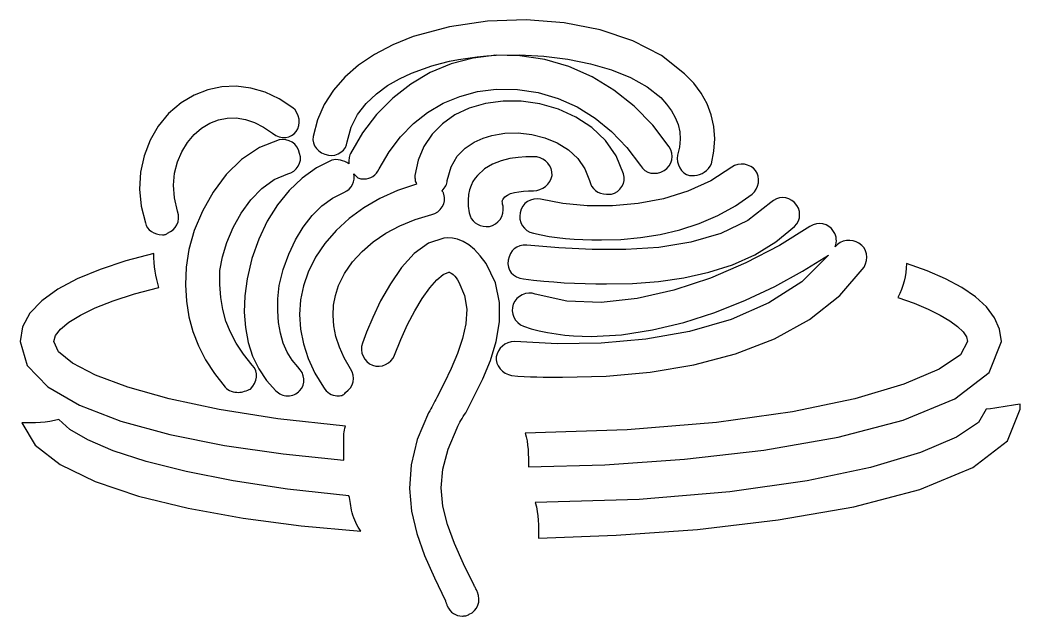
# Model space of a CAD drawing. Extents: x 0 to 16.7, y 18.3 to 28.2.
import ezdxf

# ---------------------------------------------------------------- set-up
doc = ezdxf.new("R2010")
doc.units = 0
doc.layers.get('0').update_dxf_attribs({"linetype": 'CONTINUOUS'})

msp = doc.modelspace()

# ---------------------------------------------------------------- linework, layer by layer
at = {"color": 7}
for p, q in [((7.784924, 28.19975), (7.151357, 28.107863)), ((8.427751, 28.220862), (7.784924, 28.19975)), ((9.059333, 28.172851), (8.427751, 28.220862)), ((9.659166, 28.057371), (9.059333, 28.172851)), ((7.151357, 28.107863), (6.547556, 27.943545)), ((10.206743, 27.876077), (9.659166, 28.057371)), ((6.547556, 27.943545), (6.206298, 27.806017)), ((10.68156, 27.630621), (10.206743, 27.876077)), ((5.902413, 27.647653), (5.636231, 27.468784)), ((6.206298, 27.806017), (5.902413, 27.647653)), ((7.178146, 27.488462), (6.830109, 27.343382)), ((6.857008, 27.456381), (7.001757, 27.498163)), ((7.001757, 27.498163), (7.150475, 27.533331)), ((7.150475, 27.533331), (7.3025, 27.562545)), ((7.546027, 27.585917), (7.178146, 27.488462)), ((7.3025, 27.562545), (7.457171, 27.586468)), ((7.457171, 27.586468), (7.613826, 27.605761)), ((7.930444, 27.633101), (7.546027, 27.585917)), ((7.613826, 27.605761), (7.771805, 27.621085)), ((7.771805, 27.621085), (7.930444, 27.633101)), ((7.902222, 27.633101), (8.315083, 27.639826)), ((8.323461, 27.625494), (7.902222, 27.633101)), ((8.315083, 27.639826), (8.723313, 27.618108)), ((8.737424, 27.561663), (8.323461, 27.625494)), ((8.723313, 27.618108), (9.119636, 27.568609)), ((9.13948, 27.443593), (8.737424, 27.561663)), ((9.119636, 27.568609), (9.496778, 27.49199)), ((9.496778, 27.49199), (9.847461, 27.388913)), ((11.063111, 27.322657), (10.68156, 27.630621)), ((5.636231, 27.468784), (5.408083, 27.26974)), ((6.320014, 27.241518), (6.521097, 27.334342)), ((6.830109, 27.343382), (6.505222, 27.153323)), ((6.521097, 27.334342), (6.716889, 27.407323)), ((6.716889, 27.407323), (6.857008, 27.456381)), ((9.525, 27.273268), (9.13948, 27.443593)), ((9.847461, 27.388913), (10.16441, 27.260038)), ((11.217948, 27.168096), (11.063111, 27.322657)), ((5.408083, 27.26974), (5.2183, 27.050852)), ((6.121576, 27.127526), (6.320014, 27.241518)), ((6.505222, 27.153323), (6.206794, 26.920931)), ((9.889353, 27.052671), (9.525, 27.273268)), ((10.16441, 27.260038), (10.440348, 27.106029)), ((11.34401, 27.001629), (11.217948, 27.168096)), ((3.126934, 27.059837), (2.898896, 26.971202)), ((3.362248, 27.108785), (3.126934, 27.059837)), ((3.601861, 27.118045), (3.362248, 27.108785)), ((3.842797, 27.087618), (3.601861, 27.118045)), ((4.08208, 27.017504), (3.842797, 27.087618)), ((4.316732, 26.907702), (4.08208, 27.017504)), ((5.2183, 27.050852), (5.067212, 26.812452)), ((5.764389, 26.830752), (5.933722, 26.991045)), ((5.933722, 26.991045), (6.121576, 27.127526)), ((7.324549, 26.948712), (7.61989, 27.027867)), ((7.61989, 27.027867), (7.930444, 27.068657)), ((7.930444, 27.068657), (8.285868, 27.065019)), ((8.285868, 27.065019), (8.630708, 27.013094)), ((8.630708, 27.013094), (8.962319, 26.914867)), ((10.22791, 26.783788), (9.889353, 27.052671)), ((10.440348, 27.106029), (10.668, 26.927545)), ((11.441631, 26.824578), (11.34401, 27.001629)), ((2.681111, 26.842879), (2.475067, 26.665332)), ((2.898896, 26.971202), (2.681111, 26.842879)), ((4.543778, 26.758212), (4.316732, 26.907702)), ((5.067212, 26.812452), (4.95515, 26.554869)), ((5.621514, 26.645323), (5.764389, 26.830752)), ((6.206794, 26.920931), (5.938132, 26.648851)), ((6.787444, 26.680601), (7.046405, 26.832516)), ((7.046405, 26.832516), (7.324549, 26.948712)), ((7.748764, 26.830476), (7.480653, 26.752479)), ((8.043333, 26.871101), (7.748764, 26.830476)), ((8.347053, 26.869888), (8.043333, 26.871101)), ((8.658049, 26.824358), (8.347053, 26.869888)), ((8.965076, 26.735171), (8.658049, 26.824358)), ((8.962319, 26.914867), (9.278056, 26.772323)), ((10.668, 26.927545), (10.765785, 26.820334)), ((10.765785, 26.820334), (10.847035, 26.710146)), ((11.511139, 26.638268), (11.441631, 26.824578)), ((2.475067, 26.665332), (2.302757, 26.454382)), ((4.582087, 26.721556), (4.543778, 26.758212)), ((4.612129, 26.676632), (4.582087, 26.721556)), ((4.633571, 26.625755), (4.612129, 26.676632)), ((5.513035, 26.433436), (5.621514, 26.645323)), ((5.938132, 26.648851), (5.702542, 26.339729)), ((6.54965, 26.49429), (6.787444, 26.680601)), ((7.480653, 26.752479), (7.241646, 26.639425)), ((9.256889, 26.60299), (8.965076, 26.735171)), ((9.278056, 26.772323), (9.575271, 26.587446)), ((10.536039, 26.468604), (10.22791, 26.783788)), ((10.847035, 26.710146), (10.911086, 26.596651)), ((3.019778, 26.419545), (3.159842, 26.501566)), ((3.159842, 26.501566), (3.304205, 26.557129)), ((3.304205, 26.557129), (3.451876, 26.586233)), ((3.451876, 26.586233), (3.601861, 26.588879)), ((3.601861, 26.588879), (3.75317, 26.565066)), ((3.75317, 26.565066), (3.904809, 26.514795)), ((3.904809, 26.514795), (4.055787, 26.438066)), ((4.646083, 26.57124), (4.633571, 26.625755)), ((4.642997, 26.460556), (4.649335, 26.515402)), ((4.649335, 26.515402), (4.646083, 26.57124)), ((4.95515, 26.554869), (4.882444, 26.278434)), ((6.335007, 26.274907), (6.54965, 26.49429)), ((7.034389, 26.493629), (6.861528, 26.317405)), ((7.241646, 26.639425), (7.034389, 26.493629)), ((9.522244, 26.428475), (9.256889, 26.60299)), ((9.575271, 26.587446), (9.851319, 26.362219)), ((10.911086, 26.596651), (10.957278, 26.479518)), ((10.957278, 26.479518), (10.98495, 26.358416)), ((11.552866, 26.444019), (11.511139, 26.638268)), ((2.302757, 26.454382), (2.166166, 26.216312)), ((2.787385, 26.179657), (2.897463, 26.311507)), ((2.897463, 26.311507), (3.019778, 26.419545)), ((4.055787, 26.438066), (4.205111, 26.334879)), ((4.205111, 26.334879), (4.25913, 26.29905)), ((4.522611, 26.295191), (4.564724, 26.324847)), ((4.564724, 26.324847), (4.600222, 26.363101)), ((4.600222, 26.363101), (4.626736, 26.409017)), ((4.626736, 26.409017), (4.642997, 26.460556)), ((5.446889, 26.193768), (5.513035, 26.433436)), ((5.702542, 26.339729), (5.503333, 25.996212)), ((6.861528, 26.317405), (6.725708, 26.11307)), ((7.854156, 26.29475), (7.978235, 26.320602)), ((7.978235, 26.320602), (8.071556, 26.334879)), ((8.071556, 26.334879), (8.296562, 26.340281)), ((8.296562, 26.340281), (8.522229, 26.314594)), ((8.522229, 26.314594), (8.741282, 26.25848)), ((9.749896, 26.212288), (9.522244, 26.428475)), ((9.851319, 26.362219), (10.103556, 26.098628)), ((10.809111, 26.109101), (10.536039, 26.468604)), ((10.98495, 26.358416), (10.993439, 26.233014)), ((11.567142, 26.243157), (11.552866, 26.444019)), ((2.166166, 26.216312), (2.067278, 25.957407)), ((2.693844, 26.026639), (2.787385, 26.179657)), ((4.318, 26.22199), (3.986224, 26.096313)), ((4.25913, 26.29905), (4.314472, 26.275788)), ((4.314472, 26.275788), (4.369814, 26.264433)), ((4.371909, 26.227337), (4.318, 26.22199)), ((4.369814, 26.264433), (4.423833, 26.264323)), ((4.426479, 26.222431), (4.371909, 26.227337)), ((4.423833, 26.264323), (4.475207, 26.274796)), ((4.479727, 26.207603), (4.426479, 26.222431)), ((4.475207, 26.274796), (4.522611, 26.295191)), ((4.529667, 26.183184), (4.479727, 26.207603)), ((4.574315, 26.149505), (4.529667, 26.183184)), ((4.611687, 26.106896), (4.574315, 26.149505)), ((4.882444, 26.278434), (4.87831, 26.225738)), ((4.87831, 26.225738), (4.886413, 26.174365)), ((4.886413, 26.174365), (4.905761, 26.125637)), ((5.418226, 26.09499), (5.439337, 26.142394)), ((5.439337, 26.142394), (5.446889, 26.193768)), ((6.145499, 26.023773), (6.335007, 26.274907)), ((7.413129, 26.084903), (7.560028, 26.183184)), ((7.560028, 26.183184), (7.710895, 26.251039)), ((7.710895, 26.251039), (7.854156, 26.29475)), ((8.741282, 26.25848), (8.946444, 26.172601)), ((8.946444, 26.172601), (9.13044, 26.057617)), ((9.9286, 25.955091), (9.749896, 26.212288)), ((10.993439, 26.233014), (10.982085, 26.102982)), ((11.554299, 26.037002), (11.567142, 26.243157)), ((2.621139, 25.855101), (2.693844, 26.026639)), ((3.986224, 26.096313), (3.690497, 25.899198)), ((4.639799, 26.055688), (4.611687, 26.106896)), ((4.656667, 25.996212), (4.639799, 26.055688)), ((4.670172, 25.942303), (4.656667, 25.996212)), ((4.905761, 26.125637), (4.935361, 26.080879)), ((4.935361, 26.080879), (4.974222, 26.041412)), ((4.974222, 26.041412), (5.021351, 26.008559)), ((5.021351, 26.008559), (5.075756, 25.983644)), ((5.075756, 25.983644), (5.136444, 25.96799)), ((5.244482, 25.971518), (5.296683, 25.989818)), ((5.296683, 25.989818), (5.344583, 26.017379)), ((5.344583, 26.017379), (5.385869, 26.052877)), ((5.385869, 26.052877), (5.418226, 26.09499)), ((5.503333, 25.996212), (5.494018, 25.975045)), ((5.983111, 25.742212), (6.145499, 26.023773)), ((6.725708, 26.11307), (6.629576, 25.882937)), ((7.281774, 25.94991), (7.413129, 26.084903)), ((9.13044, 26.057617), (9.285993, 25.914191)), ((10.103556, 26.098628), (10.329333, 25.798657)), ((10.835569, 26.055082), (10.809111, 26.109101)), ((10.851444, 25.99974), (10.835569, 26.055082)), ((10.856736, 25.944398), (10.851444, 25.99974)), ((10.982085, 26.102982), (10.950222, 25.96799)), ((11.514667, 25.826879), (11.554299, 26.037002)), ((2.067278, 25.957407), (2.008077, 25.683949)), ((2.573569, 25.667688), (2.621139, 25.855101)), ((3.690497, 25.899198), (3.432473, 25.646521)), ((4.631972, 25.784545), (4.656171, 25.834486)), ((4.656171, 25.834486), (4.669455, 25.887733)), ((4.669455, 25.887733), (4.670172, 25.942303)), ((5.192889, 25.883323), (4.936629, 25.755607)), ((5.136444, 25.96799), (5.190298, 25.963801)), ((5.190298, 25.963801), (5.244482, 25.971518)), ((5.225852, 25.891316), (5.192889, 25.883323)), ((5.260799, 25.894348), (5.225852, 25.891316)), ((5.297069, 25.892749), (5.260799, 25.894348)), ((5.334, 25.886851), (5.297069, 25.892749)), ((5.370931, 25.876984), (5.334, 25.886851)), ((5.407201, 25.863479), (5.370931, 25.876984)), ((5.442148, 25.846667), (5.407201, 25.863479)), ((5.475111, 25.826879), (5.442148, 25.846667)), ((5.475168, 25.848045), (5.475111, 25.826879)), ((5.475563, 25.869212), (5.475168, 25.848045)), ((5.476607, 25.890379), (5.475563, 25.869212)), ((5.478639, 25.911545), (5.476607, 25.890379)), ((5.482001, 25.932712), (5.478639, 25.911545)), ((5.487017, 25.953879), (5.482001, 25.932712)), ((5.494018, 25.975045), (5.487017, 25.953879)), ((6.629576, 25.882937), (6.575778, 25.629323)), ((7.17754, 25.771923), (7.281774, 25.94991)), ((7.86959, 25.820705), (7.736527, 25.739897)), ((8.011914, 25.876378), (7.86959, 25.820705)), ((8.156222, 25.911545), (8.011914, 25.876378)), ((8.295239, 25.930838), (8.156222, 25.911545)), ((8.421687, 25.938886), (8.295239, 25.930838)), ((8.528292, 25.940319), (8.421687, 25.938886)), ((8.607778, 25.939768), (8.528292, 25.940319)), ((8.659206, 25.925271), (8.607778, 25.939768)), ((8.706996, 25.903167), (8.659206, 25.925271)), ((8.750157, 25.873787), (8.706996, 25.903167)), ((8.787694, 25.837462), (8.750157, 25.873787)), ((8.818618, 25.794522), (8.787694, 25.837462)), ((9.285993, 25.914191), (9.405827, 25.742984)), ((10.047111, 25.657545), (9.9286, 25.955091)), ((10.809111, 25.791601), (10.835569, 25.839006)), ((10.835569, 25.839006), (10.851444, 25.890379)), ((10.851444, 25.890379), (10.856736, 25.944398)), ((10.950222, 25.96799), (10.94482, 25.914081)), ((10.94482, 25.914081), (10.94934, 25.859511)), ((10.94934, 25.859511), (10.963121, 25.806263)), ((11.490965, 25.785979), (11.514667, 25.826879)), ((11.950788, 25.813209), (11.899249, 25.796948)), ((12.005634, 25.819548), (11.950788, 25.813209)), ((12.061472, 25.816295), (12.005634, 25.819548)), ((12.115987, 25.803783), (12.061472, 25.816295)), ((2.008077, 25.683949), (1.990549, 25.402223)), ((2.555434, 25.467045), (2.573569, 25.667688)), ((3.432473, 25.646521), (3.213806, 25.354157)), ((4.234656, 25.562957), (4.459111, 25.657545)), ((4.459111, 25.657545), (4.510429, 25.674413)), ((4.510429, 25.674413), (4.557448, 25.702525)), ((4.557448, 25.702525), (4.598513, 25.739897)), ((4.598513, 25.739897), (4.631972, 25.784545)), ((4.936629, 25.755607), (4.698559, 25.586549)), ((5.566392, 25.61411), (5.559778, 25.657545)), ((5.559778, 25.657545), (5.569148, 25.648175)), ((5.569148, 25.648175), (5.576533, 25.640788)), ((5.907705, 25.639025), (5.935486, 25.668129)), ((5.935486, 25.668129), (5.960621, 25.702525)), ((5.960621, 25.702525), (5.983111, 25.742212)), ((7.112, 25.544657), (7.17754, 25.771923)), ((7.736527, 25.739897), (7.62, 25.629323)), ((8.841934, 25.745299), (8.818618, 25.794522)), ((8.856651, 25.690122), (8.841934, 25.745299)), ((8.861778, 25.629323), (8.856651, 25.690122)), ((9.405827, 25.742984), (9.482667, 25.544657)), ((10.060616, 25.603637), (10.047111, 25.657545)), ((10.329333, 25.798657), (10.364832, 25.751032)), ((10.364832, 25.751032), (10.406944, 25.71399)), ((10.406944, 25.71399), (10.454349, 25.687532)), ((10.454349, 25.687532), (10.505722, 25.671657)), ((10.505722, 25.671657), (10.559741, 25.666365)), ((10.559741, 25.666365), (10.615083, 25.671657)), ((10.615083, 25.671657), (10.670425, 25.687532)), ((10.670425, 25.687532), (10.724444, 25.71399)), ((10.724444, 25.71399), (10.772069, 25.749488)), ((10.772069, 25.749488), (10.809111, 25.791601)), ((10.963121, 25.806263), (10.9855, 25.756323)), ((10.9855, 25.756323), (11.015817, 25.711675)), ((11.015817, 25.711675), (11.05341, 25.674302)), ((11.05341, 25.674302), (11.097617, 25.64619)), ((11.097617, 25.64619), (11.147778, 25.629323)), ((11.274667, 25.633182), (11.316229, 25.644316)), ((11.316229, 25.644316), (11.356468, 25.662066)), ((11.356468, 25.662066), (11.394722, 25.685768)), ((11.394722, 25.685768), (11.430331, 25.714762)), ((11.430331, 25.714762), (11.462632, 25.748386)), ((11.462632, 25.748386), (11.490965, 25.785979)), ((11.853333, 25.770434), (11.504469, 25.543664)), ((11.899249, 25.796948), (11.853333, 25.770434)), ((12.166865, 25.782341), (12.115987, 25.803783)), ((12.211789, 25.752299), (12.166865, 25.782341)), ((12.248444, 25.71399), (12.211789, 25.752299)), ((12.274958, 25.668074), (12.248444, 25.71399)), ((12.291219, 25.616535), (12.274958, 25.668074)), ((4.028722, 25.414129), (4.234656, 25.562957)), ((4.698559, 25.586549), (4.480994, 25.379788)), ((5.513476, 25.440367), (5.538611, 25.481157)), ((5.538611, 25.481157), (5.555809, 25.524592)), ((5.555809, 25.524592), (5.565069, 25.569351)), ((5.565069, 25.569351), (5.566392, 25.61411)), ((5.576533, 25.640788), (5.582595, 25.634725)), ((5.582595, 25.634725), (5.588, 25.629323)), ((5.588, 25.629323), (5.593402, 25.623921)), ((5.593402, 25.623921), (5.599464, 25.617858)), ((5.599464, 25.617858), (5.60685, 25.610472)), ((5.60685, 25.610472), (5.616222, 25.601101)), ((5.616222, 25.601101), (5.628019, 25.591785)), ((5.628019, 25.591785), (5.6418, 25.584785)), ((5.6418, 25.584785), (5.656905, 25.579769)), ((5.656905, 25.579769), (5.672667, 25.576407)), ((5.672667, 25.576407), (5.688432, 25.574366)), ((5.688432, 25.574366), (5.703536, 25.573319)), ((5.703536, 25.573319), (5.717317, 25.572932)), ((5.717317, 25.572932), (5.729111, 25.572879)), ((5.729111, 25.572879), (5.770121, 25.575525)), ((5.770121, 25.575525), (5.808486, 25.583462)), ((5.808486, 25.583462), (5.844205, 25.596691)), ((5.844205, 25.596691), (5.877278, 25.615212)), ((5.877278, 25.615212), (5.907705, 25.639025)), ((6.604, 25.488212), (6.286776, 25.380009)), ((6.575778, 25.629323), (6.575833, 25.609369)), ((6.575833, 25.609369), (6.576228, 25.5914)), ((6.576228, 25.5914), (6.577272, 25.574753)), ((6.577272, 25.574753), (6.579304, 25.558768)), ((6.579304, 25.558768), (6.582665, 25.542782)), ((6.582665, 25.542782), (6.587681, 25.526136)), ((6.587681, 25.526136), (6.59468, 25.508166)), ((6.59468, 25.508166), (6.604, 25.488212)), ((7.090833, 25.45999), (7.100094, 25.481157)), ((7.100094, 25.481157), (7.106708, 25.502323)), ((7.106708, 25.502323), (7.110677, 25.52349)), ((7.110677, 25.52349), (7.112, 25.544657)), ((7.542389, 25.528341), (7.510859, 25.465116)), ((7.57921, 25.582966), (7.542389, 25.528341)), ((7.62, 25.629323), (7.57921, 25.582966)), ((8.748889, 25.449407), (8.788356, 25.486944)), ((8.788356, 25.486944), (8.821208, 25.530104)), ((8.821208, 25.530104), (8.846123, 25.577895)), ((8.846123, 25.577895), (8.861778, 25.629323)), ((9.482667, 25.544657), (9.497108, 25.494441)), ((9.497108, 25.494441), (9.518825, 25.449848)), ((10.022417, 25.445879), (10.046615, 25.495819)), ((10.046615, 25.495819), (10.059899, 25.549066)), ((10.059899, 25.549066), (10.060616, 25.603637)), ((11.504469, 25.543664), (11.120879, 25.36915)), ((11.147778, 25.629323), (11.158361, 25.629323)), ((11.158361, 25.629323), (11.168944, 25.629323)), ((11.168944, 25.629323), (11.179528, 25.629323)), ((11.179528, 25.629323), (11.190111, 25.629323)), ((11.190111, 25.629323), (11.200694, 25.629323)), ((11.200694, 25.629323), (11.211278, 25.629323)), ((11.211278, 25.629323), (11.221861, 25.629323)), ((11.221861, 25.629323), (11.232444, 25.629323)), ((11.232444, 25.629323), (11.274667, 25.633182)), ((12.281793, 25.451336), (12.294306, 25.505851)), ((12.297558, 25.561689), (12.291219, 25.616535)), ((12.294306, 25.505851), (12.297558, 25.561689)), ((1.990549, 25.402223), (2.016676, 25.118512)), ((2.571033, 25.25582), (2.555434, 25.467045)), ((3.213806, 25.354157), (3.036149, 25.037979)), ((3.843955, 25.222967), (4.028722, 25.414129)), ((4.480994, 25.379788), (4.28625, 25.138962)), ((5.204299, 25.25378), (5.390444, 25.347101)), ((5.390444, 25.347101), (5.439392, 25.372016)), ((5.439392, 25.372016), (5.480403, 25.403545)), ((5.480403, 25.403545), (5.513476, 25.440367)), ((6.286776, 25.380009), (5.992372, 25.247)), ((7.027333, 25.375323), (7.047177, 25.39649)), ((7.028541, 25.374056), (7.027333, 25.375323)), ((7.031739, 25.370472), (7.028541, 25.374056)), ((7.03626, 25.364904), (7.031739, 25.370472)), ((7.041442, 25.357682), (7.03626, 25.364904)), ((7.046623, 25.349139), (7.041442, 25.357682)), ((7.051144, 25.339602), (7.046623, 25.349139)), ((7.047177, 25.39649), (7.064375, 25.417657)), ((7.054342, 25.329406), (7.051144, 25.339602)), ((7.055556, 25.318879), (7.054342, 25.329406)), ((7.069049, 25.26497), (7.055556, 25.318879)), ((7.064375, 25.417657), (7.078927, 25.438823)), ((7.078927, 25.438823), (7.090833, 25.45999)), ((7.468966, 25.311547), (7.46125, 25.220542)), ((7.485944, 25.392962), (7.468966, 25.311547)), ((7.510859, 25.465116), (7.485944, 25.392962)), ((8.114771, 25.303886), (8.169341, 25.32847)), ((8.169341, 25.32847), (8.233833, 25.347101)), ((8.233833, 25.347101), (8.306263, 25.360442)), ((8.306263, 25.360442), (8.384646, 25.369151)), ((8.384646, 25.369151), (8.466997, 25.373892)), ((8.466997, 25.373892), (8.551333, 25.375323)), ((8.551333, 25.375323), (8.60403, 25.380448)), ((8.60403, 25.380448), (8.655403, 25.395166)), ((8.655403, 25.395166), (8.70413, 25.418483)), ((8.70413, 25.418483), (8.748889, 25.449407)), ((9.518825, 25.449848), (9.547158, 25.411207)), ((9.547158, 25.411207), (9.581444, 25.378851)), ((9.581444, 25.378851), (9.621022, 25.35311)), ((9.621022, 25.35311), (9.665229, 25.334314)), ((9.665229, 25.334314), (9.713405, 25.322793)), ((9.713405, 25.322793), (9.764889, 25.318879)), ((9.764889, 25.318879), (9.775472, 25.318879)), ((9.775472, 25.318879), (9.786056, 25.318879)), ((9.786056, 25.318879), (9.796639, 25.318879)), ((9.796639, 25.318879), (9.807222, 25.318879)), ((9.807222, 25.318879), (9.817806, 25.318879)), ((9.817806, 25.318879), (9.828389, 25.318879)), ((9.828389, 25.318879), (9.838972, 25.318879)), ((9.838972, 25.318879), (9.849556, 25.318879)), ((9.849556, 25.318879), (9.900874, 25.335747)), ((9.900874, 25.335747), (9.947893, 25.363859)), ((9.947893, 25.363859), (9.988958, 25.401232)), ((9.988958, 25.401232), (10.022417, 25.445879)), ((11.120879, 25.36915), (10.712814, 25.243583)), ((11.916227, 25.124079), (12.192, 25.318879)), ((12.192, 25.318879), (12.230309, 25.355535)), ((12.230309, 25.355535), (12.260351, 25.400459)), ((12.260351, 25.400459), (12.281793, 25.451336)), ((2.624667, 25.036657), (2.571033, 25.25582)), ((3.683, 25.001379), (3.843955, 25.222967)), ((5.028406, 25.12441), (5.204299, 25.25378)), ((5.992372, 25.247), (5.722441, 25.090841)), ((7.030861, 25.107212), (7.055059, 25.157152)), ((7.055059, 25.157152), (7.068343, 25.2104)), ((7.068343, 25.2104), (7.069049, 25.26497)), ((7.46125, 25.220542), (7.464117, 25.119614)), ((8.030918, 25.194249), (8.032725, 25.209518)), ((8.031426, 25.17468), (8.030918, 25.194249)), ((8.035231, 25.150482), (8.031426, 25.17468)), ((8.032725, 25.209518), (8.035866, 25.220818)), ((8.043333, 25.121323), (8.035231, 25.150482)), ((8.035866, 25.220818), (8.039337, 25.22848)), ((8.039337, 25.22848), (8.042159, 25.232835)), ((8.042159, 25.232835), (8.043333, 25.234212)), ((8.043333, 25.234212), (8.072107, 25.272687)), ((8.072107, 25.272687), (8.114771, 25.303886)), ((8.407907, 25.161727), (8.370535, 25.119118)), ((8.452556, 25.195407), (8.407907, 25.161727)), ((8.502496, 25.219827), (8.452556, 25.195407)), ((8.555743, 25.234655), (8.502496, 25.219827)), ((8.610313, 25.23956), (8.555743, 25.234655)), ((8.664222, 25.234212), (8.610313, 25.23956)), ((9.040868, 25.164649), (8.664222, 25.234212)), ((9.444302, 25.127497), (9.040868, 25.164649)), ((10.290528, 25.163657), (9.864273, 25.126064)), ((10.712814, 25.243583), (10.290528, 25.163657)), ((12.502444, 25.177768), (12.117145, 24.882371)), ((12.547203, 25.214809), (12.502444, 25.177768)), ((12.595931, 25.241268), (12.547203, 25.214809)), ((12.647304, 25.257143), (12.595931, 25.241268)), ((12.7, 25.262434), (12.647304, 25.257143)), ((12.752696, 25.257143), (12.7, 25.262434)), ((12.804069, 25.241268), (12.752696, 25.257143)), ((12.852797, 25.214809), (12.804069, 25.241268)), ((12.897556, 25.177768), (12.852797, 25.214809)), ((12.934597, 25.133009), (12.897556, 25.177768)), ((2.016676, 25.118512), (2.088444, 24.839101)), ((2.639384, 24.97459), (2.624667, 25.036657)), ((3.036149, 25.037979), (2.901156, 24.713865)), ((3.548504, 24.761269), (3.683, 25.001379)), ((4.28625, 25.138962), (4.116641, 24.867709)), ((4.865081, 24.962628), (5.028406, 25.12441)), ((5.722441, 25.090841), (5.478639, 24.913184)), ((6.581786, 24.895711), (6.858, 24.980212)), ((6.858, 24.980212), (6.909318, 24.997081)), ((6.909318, 24.997081), (6.956337, 25.025193)), ((6.956337, 25.025193), (6.997402, 25.062565)), ((6.997402, 25.062565), (7.030861, 25.107212)), ((7.464117, 25.119614), (7.478889, 25.008434)), ((7.478889, 25.008434), (7.49333, 24.958219)), ((8.021505, 24.947194), (8.039806, 25.000938)), ((8.039806, 25.000938), (8.047523, 25.059311)), ((8.047523, 25.059311), (8.043333, 25.121323)), ((8.325556, 25.008434), (8.32021, 24.954525)), ((8.342423, 25.06791), (8.325556, 25.008434)), ((8.370535, 25.119118), (8.342423, 25.06791)), ((9.864273, 25.126064), (9.444302, 25.127497)), ((11.620941, 24.961691), (11.916227, 25.124079)), ((12.961056, 25.084282), (12.934597, 25.133009)), ((12.976931, 25.032908), (12.961056, 25.084282)), ((12.982222, 24.980212), (12.976931, 25.032908)), ((12.976931, 24.927516), (12.982222, 24.980212)), ((2.088444, 24.839101), (2.102886, 24.798201)), ((2.585806, 24.76601), (2.614083, 24.810879)), ((2.614083, 24.810879), (2.6331, 24.861039)), ((2.6331, 24.861039), (2.641865, 24.91583)), ((2.641865, 24.91583), (2.639384, 24.97459)), ((4.116641, 24.867709), (3.974482, 24.569667)), ((4.716639, 24.772073), (4.865081, 24.962628)), ((5.478639, 24.913184), (5.262618, 24.715684)), ((6.325746, 24.791035), (6.581786, 24.895711)), ((7.49333, 24.958219), (7.515047, 24.913625)), ((7.515047, 24.913625), (7.54338, 24.874985)), ((7.54338, 24.874985), (7.577665, 24.842629)), ((7.577665, 24.842629), (7.617242, 24.816887)), ((7.617242, 24.816887), (7.66145, 24.798091)), ((7.868923, 24.798365), (7.916333, 24.823667)), ((7.916333, 24.823667), (7.958446, 24.857567)), ((7.958446, 24.857567), (7.993944, 24.899073)), ((7.993944, 24.899073), (8.021505, 24.947194)), ((8.32021, 24.954525), (8.325115, 24.899955)), ((8.325115, 24.899955), (8.339943, 24.846708)), ((8.339943, 24.846708), (8.364361, 24.796768)), ((10.989028, 24.726212), (11.310441, 24.82973)), ((11.310441, 24.82973), (11.620941, 24.961691)), ((12.117145, 24.882371), (11.669007, 24.666681)), ((12.897556, 24.782657), (12.934597, 24.827415)), ((12.934597, 24.827415), (12.961056, 24.876143)), ((12.961056, 24.876143), (12.976931, 24.927516)), ((13.260917, 24.82499), (13.205575, 24.809115)), ((13.316259, 24.830282), (13.260917, 24.82499)), ((13.370278, 24.82499), (13.316259, 24.830282)), ((13.421651, 24.809115), (13.370278, 24.82499)), ((2.102886, 24.798201), (2.124604, 24.760608)), ((2.124604, 24.760608), (2.152937, 24.726984)), ((2.152937, 24.726984), (2.187222, 24.69799)), ((2.187222, 24.69799), (2.226799, 24.674289)), ((2.226799, 24.674289), (2.271007, 24.65654)), ((2.271007, 24.65654), (2.319183, 24.645406)), ((2.319183, 24.645406), (2.370667, 24.641545)), ((2.402417, 24.64304), (2.413, 24.645072)), ((2.413, 24.645072), (2.423583, 24.648433)), ((2.423583, 24.648433), (2.434167, 24.653448)), ((2.434167, 24.653448), (2.44475, 24.660447)), ((2.44475, 24.660447), (2.455333, 24.669768)), ((2.455333, 24.669768), (2.505439, 24.694793)), ((2.505439, 24.694793), (2.54926, 24.727094)), ((2.54926, 24.727094), (2.585806, 24.76601)), ((2.901156, 24.713865), (2.810481, 24.397688)), ((3.443111, 24.514545), (3.548504, 24.761269)), ((4.585395, 24.556383), (4.716639, 24.772073)), ((5.262618, 24.715684), (5.076031, 24.499993)), ((5.880806, 24.525129), (6.091535, 24.667177)), ((6.091535, 24.667177), (6.325746, 24.791035)), ((7.66145, 24.798091), (7.709626, 24.786571)), ((7.709626, 24.786571), (7.761111, 24.782657)), ((7.761111, 24.782657), (7.770481, 24.782657)), ((7.770481, 24.782657), (7.777867, 24.782657)), ((7.777867, 24.782657), (7.783929, 24.782657)), ((7.783929, 24.782657), (7.789331, 24.782657)), ((7.789331, 24.782657), (7.794732, 24.782657)), ((7.794732, 24.782657), (7.800794, 24.782657)), ((7.800794, 24.782657), (7.80818, 24.782657)), ((7.80818, 24.782657), (7.81755, 24.782657)), ((7.81755, 24.782657), (7.868923, 24.798365)), ((8.364361, 24.796768), (8.39804, 24.752119)), ((8.39804, 24.752119), (8.440649, 24.714747)), ((8.440649, 24.714747), (8.491857, 24.686635)), ((8.491857, 24.686635), (8.551333, 24.669768)), ((8.551333, 24.669768), (8.679711, 24.640608)), ((10.330656, 24.596566), (10.660999, 24.649152)), ((10.660999, 24.649152), (10.989028, 24.726212)), ((11.669007, 24.666681), (11.171921, 24.520443)), ((12.583528, 24.522648), (12.897556, 24.782657)), ((13.151556, 24.782657), (12.644878, 24.46444)), ((13.205575, 24.809115), (13.151556, 24.782657)), ((13.469056, 24.782657), (13.421651, 24.809115)), ((13.511168, 24.745615), (13.469056, 24.782657)), ((13.546667, 24.69799), (13.511168, 24.745615)), ((13.565243, 24.66624), (13.546667, 24.69799)), ((13.578858, 24.63449), (13.565243, 24.66624)), ((2.370667, 24.641545), (2.38125, 24.6416)), ((2.38125, 24.6416), (2.391833, 24.641996)), ((2.391833, 24.641996), (2.402417, 24.64304)), ((3.369469, 24.273113), (3.443111, 24.514545)), ((3.974482, 24.569667), (3.86209, 24.248474)), ((4.473663, 24.319195), (4.585395, 24.556383)), ((5.076031, 24.499993), (4.920533, 24.267766)), ((5.695211, 24.365883), (5.880806, 24.525129)), ((6.800563, 24.501812), (6.566076, 24.331542)), ((7.055556, 24.585101), (6.800563, 24.501812)), ((7.124071, 24.59122), (7.055556, 24.585101)), ((7.201517, 24.586424), (7.124071, 24.59122)), ((7.286239, 24.567738), (7.201517, 24.586424)), ((7.376583, 24.532184), (7.286239, 24.567738)), ((7.470896, 24.476787), (7.376583, 24.532184)), ((8.679711, 24.640608), (8.811066, 24.616411)), ((8.811066, 24.616411), (8.945728, 24.596844)), ((8.945728, 24.596844), (9.084028, 24.581576)), ((9.084028, 24.581576), (9.226297, 24.570276)), ((9.226297, 24.570276), (9.372864, 24.562614)), ((9.372864, 24.562614), (9.524063, 24.558259)), ((9.524063, 24.558259), (9.680222, 24.556879)), ((9.680222, 24.556879), (10.002297, 24.56647)), ((10.002297, 24.56647), (10.330656, 24.596566)), ((11.171921, 24.520443), (10.639778, 24.433407)), ((12.23742, 24.311257), (12.583528, 24.522648)), ((13.611545, 24.482297), (13.574889, 24.44399)), ((13.587842, 24.60274), (13.578858, 24.63449)), ((13.584095, 24.47574), (13.590324, 24.50749)), ((13.592528, 24.57099), (13.587842, 24.60274)), ((13.590324, 24.50749), (13.593245, 24.53924)), ((13.593245, 24.53924), (13.592528, 24.57099)), ((13.656469, 24.512338), (13.611545, 24.482297)), ((13.707346, 24.533782), (13.656469, 24.512338)), ((13.761861, 24.546295), (13.707346, 24.533782)), ((13.817699, 24.549547), (13.761861, 24.546295)), ((13.872545, 24.543208), (13.817699, 24.549547)), ((13.924084, 24.526946), (13.872545, 24.543208)), ((13.97, 24.500434), (13.924084, 24.526946)), ((14.017625, 24.464936), (13.97, 24.500434)), ((2.229556, 24.331101), (1.761023, 24.206692)), ((2.230878, 24.257073), (2.229556, 24.331101)), ((2.810481, 24.397688), (2.765778, 24.105323)), ((4.38376, 24.064148), (4.473663, 24.319195)), ((5.536406, 24.190431), (5.695211, 24.365883)), ((6.566076, 24.331542), (6.354079, 24.098433)), ((7.567524, 24.39857), (7.470896, 24.476787)), ((7.664814, 24.294555), (7.567524, 24.39857)), ((8.164601, 24.329337), (8.142497, 24.277743)), ((8.19398, 24.372993), (8.164601, 24.329337)), ((8.230306, 24.408712), (8.19398, 24.372993)), ((8.273245, 24.436494), (8.230306, 24.408712)), ((8.322469, 24.456337), (8.273245, 24.436494)), ((8.377645, 24.468244), (8.322469, 24.456337)), ((8.438444, 24.472212), (8.377645, 24.468244)), ((8.97191, 24.424959), (8.438444, 24.472212)), ((9.525882, 24.39591), (8.97191, 24.424959)), ((10.086468, 24.395318), (9.525882, 24.39591)), ((10.639778, 24.433407), (10.086468, 24.395318)), ((11.864192, 24.144183), (12.23742, 24.311257)), ((12.644878, 24.46444), (12.087931, 24.173674)), ((13.574889, 24.44399), (13.584095, 24.47574)), ((14.054667, 24.422823), (14.017625, 24.464936)), ((14.081125, 24.375419), (14.054667, 24.422823)), ((14.097, 24.324045), (14.081125, 24.375419)), ((14.102292, 24.270026), (14.097, 24.324045)), ((1.761023, 24.206692), (1.3335, 24.066077)), ((2.234847, 24.183375), (2.230878, 24.257073)), ((2.241462, 24.110339), (2.234847, 24.183375)), ((3.330222, 24.048879), (3.369469, 24.273113)), ((3.86209, 24.248474), (3.781778, 23.907768)), ((4.920533, 24.267766), (4.797778, 24.020657)), ((5.406044, 23.999766), (5.536406, 24.190431)), ((7.761111, 24.161768), (7.664814, 24.294555)), ((7.915562, 23.840905), (7.761111, 24.161768)), ((8.128, 24.218212), (8.123865, 24.157413)), ((8.123865, 24.157413), (8.131968, 24.102237)), ((8.142497, 24.277743), (8.128, 24.218212)), ((11.468806, 24.017128), (11.864192, 24.144183)), ((12.087931, 24.173674), (11.496587, 23.921934)), ((13.462, 24.302879), (13.020035, 23.861355)), ((13.030619, 24.033996), (13.462, 24.302879)), ((14.054667, 24.105323), (14.081125, 24.159342)), ((14.081125, 24.159342), (14.097, 24.214684)), ((14.097, 24.214684), (14.102292, 24.270026)), ((14.760222, 24.161768), (14.757626, 24.087739)), ((15.103629, 24.040004), (14.760222, 24.161768)), ((1.3335, 24.066077), (0.953602, 23.908925)), ((2.250722, 24.038295), (2.241462, 24.110339)), ((2.262628, 23.967574), (2.250722, 24.038295)), ((2.765778, 24.105323), (2.756628, 23.809706)), ((3.327797, 23.815439), (3.330222, 24.048879)), ((4.318, 23.794879), (4.38376, 24.064148)), ((4.797778, 24.020657), (4.718403, 23.793501)), ((5.305778, 23.794879), (5.406044, 23.999766)), ((6.354079, 24.098433), (6.166556, 23.826629)), ((6.93958, 23.891893), (7.047012, 23.982071)), ((7.047012, 23.982071), (7.140222, 24.020657)), ((7.140222, 24.020657), (7.153286, 24.018004)), ((7.153286, 24.018004), (7.170649, 24.010068)), ((7.170649, 24.010068), (7.191319, 23.99684)), ((7.191319, 23.99684), (7.214303, 23.978318)), ((7.214303, 23.978318), (7.238611, 23.954506)), ((8.131968, 24.102237), (8.151314, 24.053013)), ((8.151314, 24.053013), (8.180915, 24.010073)), ((8.180915, 24.010073), (8.219775, 23.973748)), ((11.056221, 23.925792), (11.468806, 24.017128)), ((12.566826, 23.78165), (13.030619, 24.033996)), ((13.65013, 23.628302), (14.054667, 24.105323)), ((14.750074, 24.014042), (14.737893, 23.941006)), ((14.757626, 24.087739), (14.750074, 24.014042)), ((15.411979, 23.907327), (15.103629, 24.040004)), ((0.953602, 23.908925), (0.627944, 23.734907)), ((2.277181, 23.898507), (2.262628, 23.967574)), ((2.294378, 23.831424), (2.277181, 23.898507)), ((2.314222, 23.766657), (2.294378, 23.831424)), ((3.342569, 23.599528), (3.327797, 23.815439)), ((3.781778, 23.907768), (3.743358, 23.626317)), ((6.166556, 23.826629), (6.00549, 23.540273)), ((6.822226, 23.756735), (6.93958, 23.891893)), ((7.238611, 23.954506), (7.263249, 23.925402)), ((7.263249, 23.925402), (7.287226, 23.891006)), ((7.287226, 23.891006), (7.309556, 23.851323)), ((7.309556, 23.851323), (7.403758, 23.63227)), ((7.986007, 23.515743), (7.915562, 23.840905)), ((8.219775, 23.973748), (8.266904, 23.944368)), ((8.266904, 23.944368), (8.321309, 23.922265)), ((8.321309, 23.922265), (8.382, 23.907768)), ((8.382, 23.907768), (8.551388, 23.887925)), ((8.551388, 23.887925), (8.721107, 23.870726)), ((8.721107, 23.870726), (8.891488, 23.856175)), ((8.891488, 23.856175), (9.062861, 23.844268)), ((9.062861, 23.844268), (9.235557, 23.835008)), ((9.235557, 23.835008), (9.409906, 23.828393)), ((9.409906, 23.828393), (9.58624, 23.824425)), ((9.58624, 23.824425), (9.764889, 23.823101)), ((9.764889, 23.823101), (10.199302, 23.833078)), ((10.199302, 23.833078), (10.631399, 23.865875)), ((10.631399, 23.865875), (11.056221, 23.925792)), ((11.496587, 23.921934), (10.886722, 23.720795)), ((13.020035, 23.861355), (12.471576, 23.506483)), ((14.721411, 23.868962), (14.700961, 23.798241)), ((14.737893, 23.941006), (14.721411, 23.868962)), ((15.681965, 23.763404), (15.411979, 23.907327)), ((0.627944, 23.734907), (0.363141, 23.54369)), ((1.552663, 23.542202), (1.906819, 23.65724)), ((1.906819, 23.65724), (2.314222, 23.766657)), ((2.756628, 23.809706), (2.771951, 23.534264)), ((4.295455, 23.578086), (4.318, 23.794879)), ((4.718403, 23.793501), (4.670778, 23.558077)), ((5.252916, 23.633593), (5.305778, 23.794879)), ((6.69925, 23.583212), (6.822226, 23.756735)), ((8.416341, 23.662206), (8.364361, 23.64319)), ((8.470636, 23.670969), (8.416341, 23.662206)), ((8.525592, 23.668486), (8.470636, 23.670969)), ((8.579556, 23.653768), (8.525592, 23.668486)), ((9.104754, 23.536745), (8.579556, 23.653768)), ((10.886722, 23.720795), (10.274212, 23.581834)), ((12.077898, 23.551793), (12.566826, 23.78165)), ((14.649478, 23.662091), (14.619111, 23.597323)), ((14.676874, 23.729174), (14.649478, 23.662091)), ((14.700961, 23.798241), (14.676874, 23.729174)), ((15.910278, 23.607907), (15.681965, 23.763404)), ((0.363141, 23.54369), (0.165806, 23.334945)), ((1.252085, 23.423856), (1.552663, 23.542202)), ((2.771951, 23.534264), (2.812411, 23.275358)), ((3.375863, 23.397508), (3.342569, 23.599528)), ((3.743358, 23.626317), (3.733712, 23.354788)), ((4.291101, 23.372868), (4.295455, 23.578086)), ((4.670778, 23.558077), (4.654903, 23.316699)), ((5.221552, 23.467677), (5.252916, 23.633593)), ((6.00549, 23.540273), (5.872868, 23.263507)), ((6.574951, 23.377939), (6.69925, 23.583212)), ((7.403758, 23.63227), (7.438761, 23.40065)), ((7.986338, 23.18992), (7.986007, 23.515743)), ((8.212667, 23.484434), (8.197949, 23.43047)), ((8.238849, 23.534545), (8.212667, 23.484434)), ((8.273962, 23.578367), (8.238849, 23.534545)), ((8.31635, 23.614913), (8.273962, 23.578367)), ((8.364361, 23.64319), (8.31635, 23.614913)), ((9.674931, 23.516625), (9.104754, 23.536745)), ((10.274212, 23.581834), (9.674931, 23.516625)), ((11.571111, 23.350379), (12.077898, 23.551793)), ((12.471576, 23.506483), (11.839773, 23.232309)), ((13.146705, 23.231317), (13.65013, 23.628302)), ((14.619111, 23.597323), (14.887608, 23.500971)), ((14.887608, 23.500971), (15.121378, 23.403295)), ((16.093612, 23.440502), (15.910278, 23.607907)), ((0.165806, 23.334945), (0.042554, 23.10834)), ((1.005417, 23.304518), (1.252085, 23.423856)), ((3.429, 23.20574), (3.375863, 23.397508)), ((3.733712, 23.354788), (3.752508, 23.095166)), ((4.304605, 23.180219), (4.291101, 23.372868)), ((4.654903, 23.316699), (4.670778, 23.071684)), ((5.212016, 23.297793), (5.221552, 23.467677)), ((6.453628, 23.147532), (6.574951, 23.377939)), ((7.438761, 23.40065), (7.424153, 23.159768)), ((8.197949, 23.43047), (8.195465, 23.375514)), ((8.195465, 23.375514), (8.204228, 23.32122)), ((8.204228, 23.32122), (8.223244, 23.26924)), ((11.05374, 23.183361), (11.571111, 23.350379)), ((15.121378, 23.403295), (15.320092, 23.30562)), ((16.22866, 23.260861), (16.093612, 23.440502)), ((0.675128, 23.072125), (0.812987, 23.186502)), ((0.812987, 23.186502), (1.005417, 23.304518)), ((2.812411, 23.275358), (2.878667, 23.029351)), ((3.503304, 23.020587), (3.429, 23.20574)), ((4.335639, 23.001129), (4.304605, 23.180219)), ((5.224639, 23.124601), (5.212016, 23.297793)), ((5.872868, 23.263507), (5.770673, 23.020477)), ((6.339582, 22.898603), (6.453628, 23.147532)), ((7.424153, 23.159768), (7.369528, 22.912934)), ((7.930444, 22.867073), (7.986338, 23.18992)), ((8.223244, 23.26924), (8.251522, 23.221229)), ((8.251522, 23.221229), (8.288067, 23.178841)), ((8.288067, 23.178841), (8.331889, 23.143728)), ((10.533062, 23.056691), (11.05374, 23.183361)), ((11.839773, 23.232309), (11.147778, 23.032879)), ((12.561921, 22.909738), (13.146705, 23.231317)), ((15.320092, 23.30562), (15.483417, 23.209268)), ((15.483417, 23.209268), (15.611023, 23.115561)), ((16.312114, 23.068653), (16.22866, 23.260861)), ((0.042554, 23.10834), (0, 22.863545)), ((0.592171, 22.963701), (0.675128, 23.072125)), ((2.878667, 23.029351), (2.971381, 22.792604)), ((3.600097, 22.83841), (3.503304, 23.020587)), ((3.752508, 23.095166), (3.799416, 22.849434)), ((4.38387, 22.836591), (4.335639, 23.001129)), ((4.670778, 23.071684), (4.718403, 22.825346)), ((5.259751, 22.948763), (5.224639, 23.124601)), ((5.770673, 23.020477), (5.700889, 22.835323)), ((8.331889, 23.143728), (8.382, 23.117545)), ((8.382, 23.117545), (8.511535, 23.077858)), ((8.511535, 23.077858), (8.645701, 23.043462)), ((8.645701, 23.043462), (8.783836, 23.014358)), ((8.783836, 23.014358), (8.925278, 22.990544)), ((8.925278, 22.990544), (9.069365, 22.972022)), ((10.016353, 22.976324), (10.533062, 23.056691)), ((11.147778, 23.032879), (10.41874, 22.902241)), ((15.611023, 23.115561), (15.70258, 23.025823)), ((15.70258, 23.025823), (15.757756, 22.941377)), ((16.340667, 22.863545), (16.312114, 23.068653)), ((0, 22.863545), (0.120496, 22.463804)), ((0.564444, 22.863545), (0.592171, 22.963701)), ((0.642221, 22.692944), (0.564444, 22.863545)), ((3.720703, 22.655572), (3.600097, 22.83841)), ((3.799416, 22.849434), (3.874106, 22.619578)), ((4.448969, 22.687598), (4.38387, 22.836591)), ((4.718403, 22.825346), (4.797778, 22.58)), ((5.317684, 22.770941), (5.259751, 22.948763)), ((5.700889, 22.835323), (5.686171, 22.781359)), ((6.237111, 22.637768), (6.339582, 22.898603)), ((7.369528, 22.912934), (7.284475, 22.663454)), ((7.832218, 22.550841), (7.930444, 22.867073)), ((8.07569, 22.820385), (8.03275, 22.789462)), ((8.124913, 22.843702), (8.07569, 22.820385)), ((8.18009, 22.85842), (8.124913, 22.843702)), ((8.240889, 22.863545), (8.18009, 22.85842)), ((8.942145, 22.823527), (8.240889, 22.863545)), ((9.675812, 22.834441), (8.942145, 22.823527)), ((9.069365, 22.972022), (9.215438, 22.958794)), ((9.215438, 22.958794), (9.362833, 22.950858)), ((9.362833, 22.950858), (9.510889, 22.948212)), ((9.510889, 22.948212), (10.016353, 22.976324)), ((10.41874, 22.902241), (9.675812, 22.834441)), ((11.913306, 22.658935), (12.561921, 22.909738)), ((15.776222, 22.863545), (15.657656, 22.645264)), ((15.757756, 22.941377), (15.776222, 22.863545)), ((16.135449, 22.345513), (16.340667, 22.863545)), ((0.874448, 22.504153), (0.642221, 22.692944)), ((2.971381, 22.792604), (3.091215, 22.56148)), ((3.866444, 22.468434), (3.720703, 22.655572)), ((4.530604, 22.555141), (4.448969, 22.687598)), ((5.398768, 22.591796), (5.317684, 22.770941)), ((5.686171, 22.781359), (5.683687, 22.726403)), ((5.683687, 22.726403), (5.692453, 22.672108)), ((5.692453, 22.672108), (5.711469, 22.620129)), ((7.284475, 22.663454), (7.178587, 22.414636)), ((7.944942, 22.660974), (7.930444, 22.609545)), ((7.967045, 22.708764), (7.944942, 22.660974)), ((7.996425, 22.751924), (7.967045, 22.708764)), ((8.03275, 22.789462), (7.996425, 22.751924)), ((11.218388, 22.474277), (11.913306, 22.658935)), ((1.259472, 22.30544), (0.874448, 22.504153)), ((3.091215, 22.56148), (3.238831, 22.332339)), ((3.874106, 22.619578), (3.976246, 22.40758)), ((4.628444, 22.440212), (4.530604, 22.555141)), ((4.797778, 22.58), (4.908903, 22.337962)), ((5.503333, 22.41199), (5.398768, 22.591796)), ((5.711469, 22.620129), (5.739747, 22.572118)), ((5.739747, 22.572118), (5.776292, 22.52973)), ((5.776292, 22.52973), (5.820114, 22.494617)), ((5.820114, 22.494617), (5.870222, 22.468434)), ((6.033437, 22.459996), (6.085417, 22.479012)), ((6.085417, 22.479012), (6.133427, 22.507289)), ((6.133427, 22.507289), (6.175816, 22.543835)), ((6.175816, 22.543835), (6.210929, 22.587657)), ((6.210929, 22.587657), (6.237111, 22.637768)), ((7.705549, 22.244862), (7.832218, 22.550841)), ((7.930444, 22.609545), (7.927467, 22.556849)), ((7.927467, 22.556849), (7.938381, 22.505476)), ((7.938381, 22.505476), (7.961201, 22.456749)), ((15.657656, 22.645264), (15.303941, 22.40317)), ((0.120496, 22.463804), (0.461257, 22.110365)), ((3.238831, 22.332339), (3.414889, 22.101545)), ((3.902273, 22.423676), (3.866444, 22.468434)), ((3.925535, 22.374948), (3.902273, 22.423676)), ((3.93689, 22.323575), (3.925535, 22.374948)), ((3.937, 22.270879), (3.93689, 22.323575)), ((3.976246, 22.40758), (4.105506, 22.215427)), ((4.666699, 22.395453), (4.628444, 22.440212)), ((4.696354, 22.346726), (4.666699, 22.395453)), ((4.716749, 22.295353), (4.696354, 22.346726)), ((4.908903, 22.337962), (5.051778, 22.101545)), ((5.529792, 22.357971), (5.503333, 22.41199)), ((5.545667, 22.302629), (5.529792, 22.357971)), ((5.870222, 22.468434), (5.924186, 22.453716)), ((5.924186, 22.453716), (5.979142, 22.451233)), ((5.979142, 22.451233), (6.033437, 22.459996)), ((7.178587, 22.414636), (7.061453, 22.169786)), ((7.961201, 22.456749), (7.993944, 22.41199)), ((7.993944, 22.41199), (8.034624, 22.372523)), ((8.034624, 22.372523), (8.081257, 22.33967)), ((8.081257, 22.33967), (8.131859, 22.314756)), ((8.131859, 22.314756), (8.184444, 22.299101)), ((9.759763, 22.28488), (10.494698, 22.351136)), ((10.494698, 22.351136), (11.218388, 22.474277)), ((15.303941, 22.40317), (14.718054, 22.153139)), ((15.56676, 21.910163), (16.135449, 22.345513)), ((1.795639, 22.105073), (1.259472, 22.30544)), ((3.876477, 22.118082), (3.906132, 22.166809)), ((3.906132, 22.166809), (3.926527, 22.218183)), ((3.926527, 22.218183), (3.937, 22.270879)), ((4.105506, 22.215427), (4.261556, 22.045101)), ((4.715757, 22.138587), (4.727112, 22.18996)), ((4.727222, 22.242657), (4.716749, 22.295353)), ((4.727112, 22.18996), (4.727222, 22.242657)), ((5.529792, 22.141894), (5.545667, 22.193268)), ((5.550958, 22.247287), (5.545667, 22.302629)), ((5.545667, 22.193268), (5.550958, 22.247287)), ((7.061453, 22.169786), (6.942667, 21.932212)), ((7.564327, 21.952773), (7.705549, 22.244862)), ((8.184444, 22.299101), (8.290278, 22.289785)), ((8.290278, 22.289785), (8.396111, 22.282786)), ((8.396111, 22.282786), (8.501944, 22.277771)), ((8.501944, 22.277771), (8.607778, 22.274409)), ((8.607778, 22.274409), (8.713611, 22.272377)), ((8.713611, 22.272377), (8.819444, 22.271333)), ((8.819444, 22.271333), (8.925278, 22.270938)), ((8.925278, 22.270938), (9.031111, 22.270879)), ((9.031111, 22.270879), (9.759763, 22.28488)), ((14.718054, 22.153139), (13.902972, 21.911045)), ((0.461257, 22.110365), (0.991195, 21.801905)), ((2.481296, 21.911321), (1.795639, 22.105073)), ((3.414889, 22.101545), (3.437323, 22.081702)), ((3.437323, 22.081702), (3.462074, 22.064504)), ((3.462074, 22.064504), (3.488809, 22.049952)), ((3.488809, 22.049952), (3.517196, 22.038045)), ((3.517196, 22.038045), (3.546907, 22.028786)), ((3.546907, 22.028786), (3.577609, 22.02217)), ((3.577609, 22.02217), (3.608973, 22.018202)), ((3.608973, 22.018202), (3.640667, 22.016879)), ((3.640667, 22.016879), (3.663047, 22.018149)), ((3.663047, 22.018149), (3.687411, 22.021733)), ((3.687411, 22.021733), (3.713099, 22.027301)), ((3.713099, 22.027301), (3.739447, 22.034523)), ((3.739447, 22.034523), (3.765796, 22.043066)), ((3.765796, 22.043066), (3.791483, 22.052602)), ((3.791483, 22.052602), (3.815848, 22.062799)), ((3.815848, 22.062799), (3.838222, 22.073323)), ((3.838222, 22.073323), (3.876477, 22.118082)), ((4.261556, 22.045101), (4.282779, 22.025258)), ((4.282779, 22.025258), (4.304332, 22.008059)), ((4.304332, 22.008059), (4.326546, 21.993508)), ((4.326546, 21.993508), (4.349753, 21.981601)), ((4.349753, 21.981601), (4.374281, 21.972341)), ((4.543941, 21.972344), (4.568469, 21.981604)), ((4.568469, 21.981604), (4.591676, 21.993511)), ((4.591676, 21.993511), (4.61389, 22.008062)), ((4.61389, 22.008062), (4.635443, 22.025261)), ((4.635443, 22.025261), (4.656667, 22.045101)), ((4.656667, 22.045101), (4.692496, 22.08986)), ((4.692496, 22.08986), (4.715757, 22.138587)), ((5.051778, 22.101545), (5.074212, 22.071174)), ((5.074212, 22.071174), (5.098963, 22.043778)), ((5.098963, 22.043778), (5.125697, 22.019691)), ((5.125697, 22.019691), (5.154085, 21.999241)), ((5.154085, 21.999241), (5.183795, 21.982759)), ((5.183795, 21.982759), (5.214498, 21.970578)), ((5.3765, 21.974199), (5.392651, 21.984232)), ((5.392651, 21.984232), (5.406819, 21.998233)), ((5.406819, 21.998233), (5.418667, 22.016879)), ((5.418667, 22.016879), (5.466292, 22.052377)), ((5.466292, 22.052377), (5.503333, 22.09449)), ((5.503333, 22.09449), (5.529792, 22.141894)), ((3.314788, 21.732452), (2.481296, 21.911321)), ((4.374281, 21.972341), (4.400463, 21.965726)), ((4.400463, 21.965726), (4.428631, 21.961758)), ((4.428631, 21.961758), (4.459111, 21.960434)), ((4.459111, 21.960434), (4.489593, 21.961761)), ((4.489593, 21.961761), (4.517759, 21.965729)), ((4.517759, 21.965729), (4.543941, 21.972344)), ((5.214498, 21.970578), (5.245862, 21.963026)), ((5.245862, 21.963026), (5.277556, 21.960434)), ((5.277556, 21.960434), (5.298669, 21.960545)), ((5.298669, 21.960545), (5.319449, 21.961307)), ((5.319449, 21.961307), (5.339568, 21.963395)), ((5.339568, 21.963395), (5.358694, 21.967473)), ((5.358694, 21.967473), (5.3765, 21.974199)), ((6.888099, 21.836962), (6.872114, 21.805212)), ((6.904744, 21.868712), (6.888099, 21.836962)), ((6.922714, 21.900462), (6.904744, 21.868712)), ((6.942667, 21.932212), (6.922714, 21.900462)), ((7.422444, 21.678212), (7.564327, 21.952773)), ((13.902972, 21.911045), (12.861672, 21.692764)), ((14.705046, 21.552866), (15.56676, 21.910163)), ((16.651111, 21.819323), (16.57824, 21.80874)), ((16.651111, 21.80874), (16.651111, 21.819323)), ((0.991195, 21.801905), (1.679222, 21.537101)), ((4.294463, 21.576733), (3.314788, 21.732452)), ((6.801556, 21.678212), (6.614583, 21.229909)), ((6.821514, 21.709962), (6.801556, 21.678212)), ((6.839483, 21.741712), (6.821514, 21.709962)), ((6.856129, 21.773462), (6.839483, 21.741712)), ((6.872114, 21.805212), (6.856129, 21.773462)), ((7.380551, 21.614712), (7.401331, 21.646462)), ((7.401331, 21.646462), (7.422444, 21.678212)), ((12.861672, 21.692764), (11.597129, 21.51417)), ((16.086667, 21.734657), (15.957407, 21.515163)), ((16.159537, 21.74524), (16.086667, 21.734657)), ((16.230424, 21.755823), (16.159537, 21.74524)), ((16.299987, 21.766407), (16.230424, 21.755823)), ((16.368889, 21.77699), (16.299987, 21.766407)), ((16.437791, 21.787573), (16.368889, 21.77699)), ((16.507354, 21.798157), (16.437791, 21.787573)), ((16.442145, 21.207254), (16.651111, 21.734657)), ((16.57824, 21.80874), (16.507354, 21.798157)), ((16.651111, 21.798157), (16.651111, 21.80874)), ((16.651111, 21.787573), (16.651111, 21.798157)), ((16.651111, 21.77699), (16.651111, 21.787573)), ((16.651111, 21.766407), (16.651111, 21.77699)), ((16.651111, 21.755823), (16.651111, 21.766407)), ((16.651111, 21.74524), (16.651111, 21.755823)), ((16.651111, 21.734657), (16.651111, 21.74524)), ((0.103518, 21.508989), (0.028222, 21.508879)), ((0.028222, 21.508879), (0.251079, 21.139564)), ((0.180799, 21.509761), (0.103518, 21.508989)), ((0.259402, 21.511855), (0.180799, 21.509761)), ((0.338667, 21.515934), (0.259402, 21.511855)), ((0.417931, 21.522659), (0.338667, 21.515934)), ((0.496535, 21.532691), (0.417931, 21.522659)), ((0.573815, 21.546692), (0.496535, 21.532691)), ((0.649111, 21.565323), (0.573815, 21.546692)), ((0.82754, 21.399628), (0.649111, 21.565323)), ((1.679222, 21.537101), (2.494249, 21.314631)), ((5.418667, 21.452434), (4.294463, 21.576733)), ((7.293184, 21.455962), (7.307349, 21.487712)), ((7.307349, 21.487712), (7.3235, 21.519462)), ((7.3235, 21.519462), (7.341306, 21.551212)), ((7.341306, 21.551212), (7.360432, 21.582962)), ((7.360432, 21.582962), (7.380551, 21.614712)), ((11.597129, 21.51417), (10.11232, 21.391139)), ((13.62075, 21.26899), (14.705046, 21.552866)), ((15.957407, 21.515163), (15.592337, 21.269872)), ((1.12933, 21.224011), (0.82754, 21.399628)), ((2.494249, 21.314631), (3.405187, 21.13317)), ((5.391939, 21.293684), (5.393971, 21.325434)), ((5.393971, 21.325434), (5.397332, 21.357184)), ((5.397332, 21.357184), (5.402347, 21.388934)), ((5.402347, 21.388934), (5.409349, 21.420684)), ((5.409349, 21.420684), (5.418667, 21.452434)), ((7.126773, 21.069505), (7.281333, 21.424212)), ((7.281333, 21.424212), (7.293184, 21.455962)), ((10.11232, 21.391139), (8.410222, 21.339545)), ((8.410222, 21.339545), (8.428855, 21.274778)), ((1.55349, 21.044425), (1.12933, 21.224011)), ((5.390444, 21.198434), (5.390499, 21.230184)), ((5.390444, 21.157314), (5.390444, 21.198434)), ((5.390444, 21.118177), (5.390444, 21.157314)), ((5.390499, 21.230184), (5.390895, 21.261934)), ((5.390895, 21.261934), (5.391939, 21.293684)), ((6.614583, 21.229909), (6.512278, 20.811702)), ((8.428855, 21.274778), (8.442856, 21.207695)), ((8.442856, 21.207695), (8.452889, 21.138627)), ((12.384319, 21.053906), (13.62075, 21.26899)), ((15.592337, 21.269872), (14.993772, 21.015321)), ((15.863094, 20.764518), (16.442145, 21.207254)), ((0.251079, 21.139564), (0.668073, 20.813907)), ((2.099028, 20.866823), (1.55349, 21.044425)), ((3.405187, 21.13317), (4.380949, 20.991398)), ((4.380949, 20.991398), (5.390444, 20.88799)), ((5.390444, 21.080364), (5.390444, 21.118177)), ((5.390444, 21.043212), (5.390444, 21.080364)), ((5.390444, 21.00606), (5.390444, 21.043212)), ((5.390444, 20.968247), (5.390444, 21.00606)), ((7.039681, 20.740264), (7.126773, 21.069505)), ((8.452889, 21.138627), (8.459614, 21.067907)), ((8.459614, 21.067907), (8.463692, 20.995863)), ((8.463692, 20.995863), (8.46578, 20.922827)), ((11.066198, 20.902983), (12.384319, 21.053906)), ((14.993772, 21.015321), (14.164028, 20.768045)), ((0.668073, 20.813907), (1.251093, 20.530582)), ((2.764951, 20.697159), (2.099028, 20.866823)), ((5.390444, 20.929111), (5.390444, 20.968247)), ((5.390444, 20.88799), (5.390444, 20.929111)), ((8.46578, 20.922827), (8.466542, 20.849129)), ((8.466542, 20.849129), (8.466667, 20.775101)), ((9.736832, 20.811591), (11.066198, 20.902983)), ((3.550267, 20.541386), (2.764951, 20.697159)), ((6.512278, 20.811702), (6.484056, 20.416646)), ((7.013443, 20.42756), (7.039681, 20.740264)), ((8.466667, 20.775101), (9.736832, 20.811591)), ((14.164028, 20.768045), (13.105419, 20.544583)), ((14.985724, 20.401157), (15.863094, 20.764518)), ((1.251093, 20.530582), (1.972028, 20.288268)), ((4.453985, 20.405456), (3.550267, 20.541386)), ((13.105419, 20.544583), (11.82026, 20.361469)), ((5.475111, 20.295323), (4.453985, 20.405456)), ((6.484056, 20.416646), (6.519333, 20.037795)), ((7.041444, 20.122462), (7.013443, 20.42756)), ((11.82026, 20.361469), (10.310868, 20.235241)), ((13.881806, 20.111879), (14.985724, 20.401157)), ((1.972028, 20.288268), (2.802764, 20.085641)), ((5.484484, 20.263518), (5.475111, 20.295323)), ((5.491869, 20.231382), (5.484484, 20.263518)), ((5.497932, 20.198585), (5.491869, 20.231382)), ((5.503333, 20.164795), (5.497932, 20.198585)), ((5.508735, 20.129683), (5.503333, 20.164795)), ((10.310868, 20.235241), (8.579556, 20.182434)), ((8.579556, 20.182434), (8.598188, 20.108351)), ((2.802764, 20.085641), (3.715191, 19.921379)), ((5.514799, 20.092917), (5.508735, 20.129683)), ((5.522185, 20.054167), (5.514799, 20.092917)), ((5.531556, 20.013101), (5.522185, 20.054167)), ((5.543403, 19.970823), (5.531556, 20.013101)), ((6.519333, 20.037795), (6.607528, 19.668206)), ((7.117071, 19.816042), (7.041444, 20.122462)), ((8.598188, 20.108351), (8.612189, 20.034268)), ((8.612189, 20.034268), (8.622222, 19.960184)), ((12.623105, 19.891393), (13.881806, 20.111879)), ((3.715191, 19.921379), (4.681196, 19.794158)), ((5.557571, 19.928875), (5.543403, 19.970823)), ((5.573722, 19.887589), (5.557571, 19.928875)), ((5.591528, 19.847295), (5.573722, 19.887589)), ((5.610654, 19.808324), (5.591528, 19.847295)), ((7.233708, 19.499368), (7.117071, 19.816042)), ((8.622222, 19.960184), (8.628947, 19.886101)), ((8.628947, 19.886101), (8.633025, 19.812018)), ((11.281393, 19.734407), (12.623105, 19.891393)), ((4.681196, 19.794158), (5.672667, 19.702657)), ((5.630774, 19.771007), (5.610654, 19.808324)), ((5.651554, 19.735674), (5.630774, 19.771007)), ((5.672667, 19.702657), (5.651554, 19.735674)), ((6.607528, 19.668206), (6.738056, 19.300931)), ((8.633025, 19.812018), (8.635114, 19.737934)), ((8.635114, 19.737934), (8.635876, 19.663851)), ((8.635876, 19.663851), (8.636, 19.589768)), ((9.928434, 19.635629), (11.281393, 19.734407)), ((7.384741, 19.163513), (7.233708, 19.499368)), ((8.636, 19.589768), (9.928434, 19.635629)), ((6.738056, 19.300931), (6.900333, 18.929026)), ((7.563556, 18.799545), (7.384741, 19.163513)), ((6.900333, 18.929026), (7.083778, 18.545545)), ((7.570611, 18.785434), (7.563556, 18.799545)), ((7.577667, 18.771323), (7.570611, 18.785434)), ((7.584722, 18.757212), (7.577667, 18.771323)), ((7.591778, 18.743101), (7.584722, 18.757212)), ((7.598833, 18.72899), (7.591778, 18.743101)), ((7.605889, 18.714879), (7.598833, 18.72899)), ((7.612944, 18.700768), (7.605889, 18.714879)), ((7.62, 18.686657), (7.612944, 18.700768)), ((7.63593, 18.632692), (7.62, 18.686657)), ((7.083778, 18.545545), (7.087306, 18.534962)), ((7.087306, 18.534962), (7.090833, 18.524379)), ((7.090833, 18.524379), (7.094361, 18.513795)), ((7.094361, 18.513795), (7.097889, 18.503212)), ((7.097889, 18.503212), (7.101417, 18.492629)), ((7.101417, 18.492629), (7.104944, 18.482045)), ((7.623529, 18.471461), (7.637363, 18.523441)), ((7.641608, 18.577736), (7.63593, 18.632692)), ((7.637363, 18.523441), (7.641608, 18.577736)), ((7.104944, 18.482045), (7.108472, 18.471462)), ((7.108472, 18.471462), (7.112, 18.460879)), ((7.112, 18.460879), (7.13449, 18.421191)), ((7.13449, 18.421191), (7.159625, 18.386795)), ((7.159625, 18.386795), (7.187407, 18.357691)), ((7.187407, 18.357691), (7.217834, 18.33388)), ((7.217834, 18.33388), (7.250907, 18.315358)), ((7.467098, 18.310447), (7.478889, 18.319768)), ((7.478889, 18.319768), (7.527782, 18.345949)), ((7.527782, 18.345949), (7.568406, 18.381062)), ((7.568406, 18.381062), (7.600432, 18.42345)), ((7.600432, 18.42345), (7.623529, 18.471461)), ((7.250907, 18.315358), (7.286626, 18.30213)), ((7.286626, 18.30213), (7.32499, 18.294194)), ((7.32499, 18.294194), (7.366, 18.291545)), ((7.366, 18.291545), (7.377797, 18.2916)), ((7.377797, 18.2916), (7.391578, 18.291996)), ((7.391578, 18.291996), (7.406682, 18.29304)), ((7.406682, 18.29304), (7.422447, 18.295072)), ((7.422447, 18.295072), (7.438212, 18.298433)), ((7.438212, 18.298433), (7.453317, 18.303448)), ((7.453317, 18.303448), (7.467098, 18.310447))]:
    msp.add_line(p, q, dxfattribs=at)

doc.saveas('drawing.dxf')
